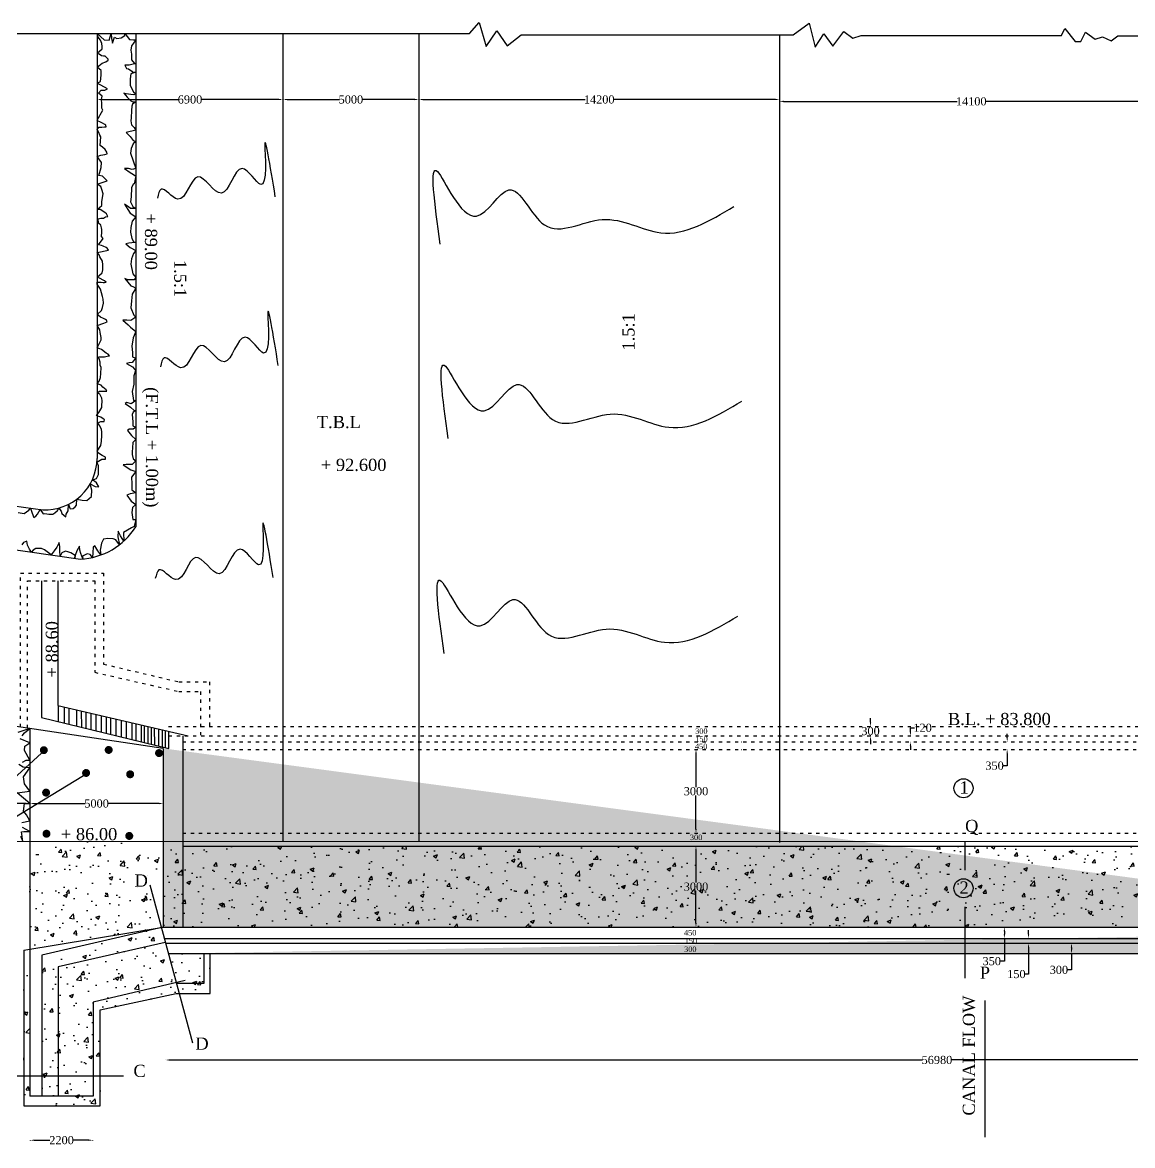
# Model space of a CAD drawing. Header units: millimetres. Extents: x 10398 to 177765, y 5002 to 116940.
# Drawn here: x 34858 to 75860, y 37802 to 79287 of the extents above; entities that cross this region are included whole.
import ezdxf

# ---------------------------------------------------------------- set-up
doc = ezdxf.new("R2010")
doc.units = ezdxf.units.MM
doc.header["$MEASUREMENT"] = 0
doc.linetypes.add('ACAD_ISO03W100', pattern=[30, 12, -18])
for name, color, linetype in [('DIM', 5, 'Continuous'), ('DWG.LINE', 10, 'Continuous'), ('HATCH', 2, 'Continuous'), ('TEXT', 7, 'Continuous')]:
    doc.layers.add(name, color=color, linetype=linetype)
doc.layers.add('DO LINE', color=3, linetype='Continuous', plot=False)
doc.styles.get("Standard").update_dxf_attribs({"font": 'TIMES.TTF', "height": 300})
doc.dimstyles.get("Standard").update_dxf_attribs({"dimtxt": 300, "dimasz": 150, "dimexe": 0.18, "dimexo": 0.0625, "dimgap": 0.09, "dimtad": 0, "dimtih": 1, "dimtoh": 1, "dimdec": 0, "dimzin": 0, "dimdsep": 46, "dimtxsty": 'Standard', "dimcen": 300, "dimclre": 256, "dimclrt": 4, "dimadec": 0, "dimazin": 0, "dimtfac": 1, "dimtdec": 0, "dimtofl": 0, "dimtmove": 0, "dimatfit": 3, "dimfxl": 5, "dimfxlon": 1, "dimtolj": 1, "dimtzin": 0, "dimarcsym": 0})
pattern_1 = [(50, (0, 0), (1434.52, -125.504), [150, -1650]), (355, (0, 0), (-277.503, 1504.384), [120, -1320]), (100.4514, (119.5, -10.5), (1157.019, 1378.879), [127.48, -1402.284]), (46.1842, (0, 400), (2134.482, -331.038), [225, -2475]), (96.6356, (177.9, 372.4), (1869.325, 1948.236), [191.22, -2103.426]), (351.1842, (0, 400), (1869.324, 1948.237), [180, -1980]), (21, (200, 300), (1193.814, -805.238), [150, -1650]), (326, (200, 300), (486.63, 1450.3), [120, -1320]), (71.4514, (299.5, 232.9), (1680.445, 645.061), [127.48, -1402.284]), (37.5, (0, 0), (24.3197, 665.7877), [0, -1304, 0, -1340, 0, -1325]), (7.5, (0, 0), (526.139, 788.8234), [0, -764, 0, -1274, 0, -505]), (327.5, (-446, 0), (1067.645, -45.1097), [0, -500, 0, -1560, 0, -2070]), (317.5, (-646, 0), (1166.372, 200.21), [0, -650, 0, -1036, 0, -1470])]

# ---------------------------------------------------------------- blocks, each defined once
blk = doc.blocks.new('*D23')
at = {"layer": 'Defpoints', "color": 0, "ltscale": 0.2}
for p in [(37614, 76441), (44481, 76441), (44481, 76441)]:
    blk.add_point(p, dxfattribs=at)
at = {"layer": 'DIM', "lineweight": -2, "ltscale": 0.2}
for p, q in [((37614, 76441), (37614, 76441)), ((44481, 76441), (44481, 76441))]:
    blk.add_line(p, q, dxfattribs=at)
at = {"layer": 'DIM', "color": 0, "lineweight": -2, "ltscale": 0.2}
for p, q in [((37764, 76441), (40622, 76441)), ((44331, 76441), (41473, 76441))]:
    blk.add_line(p, q, dxfattribs=at)
at = {"layer": 'DIM', "color": 0, "ltscale": 0.2}
for points in [[(37764, 76466), (37764, 76416), (37614, 76441)], [(44331, 76466), (44331, 76416), (44481, 76441)]]:
    blk.add_solid(points, dxfattribs=at)
at = {"layer": 'DIM', "color": 4, "ltscale": 0.2, "insert": (41047, 76441), "char_height": 300, "attachment_point": 5}
blk.add_mtext('\\A1;6900', dxfattribs=at)
blk = doc.blocks.new('*D24')
at = {"layer": 'Defpoints', "color": 0, "ltscale": 0.2}
for p in [(44481, 76441), (49498, 76441), (49498, 76441)]:
    blk.add_point(p, dxfattribs=at)
at = {"layer": 'DIM', "lineweight": -2, "ltscale": 0.2}
for p, q in [((44481, 76441), (44481, 76441)), ((49498, 76441), (49498, 76441))]:
    blk.add_line(p, q, dxfattribs=at)
at = {"layer": 'DIM', "color": 0, "lineweight": -2, "ltscale": 0.2}
for p, q in [((44631, 76441), (46565, 76441)), ((49348, 76441), (47414, 76441))]:
    blk.add_line(p, q, dxfattribs=at)
at = {"layer": 'DIM', "color": 0, "ltscale": 0.2}
for points in [[(44631, 76466), (44631, 76416), (44481, 76441)], [(49348, 76466), (49348, 76416), (49498, 76441)]]:
    blk.add_solid(points, dxfattribs=at)
at = {"layer": 'DIM', "color": 4, "ltscale": 0.2, "insert": (46989, 76441), "char_height": 300, "attachment_point": 5}
blk.add_mtext('\\A1;5000', dxfattribs=at)
blk = doc.blocks.new('*D25')
at = {"layer": 'Defpoints', "color": 0, "ltscale": 0.2}
for p in [(49498, 76441), (62824, 76441), (62824, 76441)]:
    blk.add_point(p, dxfattribs=at)
at = {"layer": 'DIM', "lineweight": -2, "ltscale": 0.2}
for p, q in [((49498, 76441), (49498, 76441)), ((62824, 76441), (62824, 76441))]:
    blk.add_line(p, q, dxfattribs=at)
at = {"layer": 'DIM', "color": 0, "lineweight": -2, "ltscale": 0.2}
for p, q in [((49648, 76441), (55641, 76441)), ((62674, 76441), (56681, 76441))]:
    blk.add_line(p, q, dxfattribs=at)
at = {"layer": 'DIM', "color": 0, "ltscale": 0.2}
for points in [[(49648, 76466), (49648, 76416), (49498, 76441)], [(62674, 76466), (62674, 76416), (62824, 76441)]]:
    blk.add_solid(points, dxfattribs=at)
at = {"layer": 'DIM', "color": 4, "ltscale": 0.2, "insert": (56161, 76441), "char_height": 300, "attachment_point": 5}
blk.add_mtext('\\A1;14200', dxfattribs=at)
blk = doc.blocks.new('*D26')
at = {"layer": 'Defpoints', "color": 0, "ltscale": 0.2}
for p in [(62824, 76441), (76979, 76441), (76979, 76373)]:
    blk.add_point(p, dxfattribs=at)
at = {"layer": 'DIM', "lineweight": -2, "ltscale": 0.2}
for p, q in [((62824, 76378), (62824, 76373)), ((76979, 76378), (76979, 76373))]:
    blk.add_line(p, q, dxfattribs=at)
at = {"layer": 'DIM', "color": 0, "lineweight": -2, "ltscale": 0.2}
for p, q in [((62974, 76373), (69382, 76373)), ((76829, 76373), (70422, 76373))]:
    blk.add_line(p, q, dxfattribs=at)
at = {"layer": 'DIM', "color": 0, "ltscale": 0.2}
for points in [[(62974, 76398), (62974, 76348), (62824, 76373)], [(76829, 76398), (76829, 76348), (76979, 76373)]]:
    blk.add_solid(points, dxfattribs=at)
at = {"layer": 'DIM', "color": 4, "ltscale": 0.2, "insert": (69902, 76373), "char_height": 300, "attachment_point": 5}
blk.add_mtext('\\A1;14100', dxfattribs=at)
blk = doc.blocks.new('*D30')
at = {"layer": 'Defpoints', "color": 0, "ltscale": 0.2}
for p in [(29849, 50393), (35134, 50440), (35134, 50393)]:
    blk.add_point(p, dxfattribs=at)
at = {"layer": 'DIM', "lineweight": -2, "ltscale": 0.2}
for p, q in [((29849, 50435), (29849, 50440)), ((35134, 50435), (35134, 50440))]:
    blk.add_line(p, q, dxfattribs=at)
at = {"layer": 'DIM', "color": 0, "lineweight": -2, "ltscale": 0.2}
for p, q in [((29999, 50440), (32067, 50440)), ((34984, 50440), (32916, 50440))]:
    blk.add_line(p, q, dxfattribs=at)
at = {"layer": 'DIM', "color": 0, "ltscale": 0.2}
for points in [[(29999, 50465), (29999, 50415), (29849, 50440)], [(34984, 50465), (34984, 50415), (35134, 50440)]]:
    blk.add_solid(points, dxfattribs=at)
at = {"layer": 'DIM', "color": 4, "ltscale": 0.2, "insert": (32491, 50440), "char_height": 300, "attachment_point": 5}
blk.add_mtext('\\A1;5000', dxfattribs=at)
blk = doc.blocks.new('*D31')
at = {"layer": 'Defpoints', "color": 0, "ltscale": 0.2}
for p in [(35134, 50435), (40058, 50435), (40058, 50435)]:
    blk.add_point(p, dxfattribs=at)
at = {"layer": 'DIM', "lineweight": -2, "ltscale": 0.2}
for p, q in [((35134, 50435), (35134, 50435)), ((40058, 50435), (40058, 50435))]:
    blk.add_line(p, q, dxfattribs=at)
at = {"layer": 'DIM', "color": 0, "lineweight": -2, "ltscale": 0.2}
for p, q in [((35284, 50435), (37171, 50435)), ((39908, 50435), (38021, 50435))]:
    blk.add_line(p, q, dxfattribs=at)
at = {"layer": 'DIM', "color": 0, "ltscale": 0.2}
for points in [[(35284, 50460), (35284, 50410), (35134, 50435)], [(39908, 50460), (39908, 50410), (40058, 50435)]]:
    blk.add_solid(points, dxfattribs=at)
at = {"layer": 'DIM', "color": 4, "ltscale": 0.2, "insert": (37596, 50435), "char_height": 300, "attachment_point": 5}
blk.add_mtext('\\A1;5000', dxfattribs=at)
blk = doc.blocks.new('*D35')
at = {"layer": 'Defpoints', "color": 0, "ltscale": 0.2}
for p in [(35151, 37953), (37455, 37999), (37455, 37953)]:
    blk.add_point(p, dxfattribs=at)
at = {"layer": 'DIM', "lineweight": -2, "ltscale": 0.2}
for p, q in [((35151, 37994), (35151, 37999)), ((37455, 37994), (37455, 37999))]:
    blk.add_line(p, q, dxfattribs=at)
at = {"layer": 'DIM', "color": 0, "lineweight": -2, "ltscale": 0.2}
for p, q in [((35301, 37999), (35872, 37999)), ((37305, 37999), (36733, 37999))]:
    blk.add_line(p, q, dxfattribs=at)
at = {"layer": 'DIM', "color": 0, "ltscale": 0.2}
for points in [[(35301, 38024), (35301, 37974), (35151, 37999)], [(37305, 38024), (37305, 37974), (37455, 37999)]]:
    blk.add_solid(points, dxfattribs=at)
at = {"layer": 'DIM', "color": 4, "ltscale": 0.2, "insert": (36303, 37999), "char_height": 300, "attachment_point": 5}
blk.add_mtext('\\A1;2200', dxfattribs=at)
blk = doc.blocks.new('*D36')
at = {"layer": 'Defpoints', "color": 0, "ltscale": 0.2}
for p in [(59736, 52434), (59736, 49344), (59736, 49344)]:
    blk.add_point(p, dxfattribs=at)
at = {"layer": 'DIM', "lineweight": -2, "ltscale": 0.2}
for p, q in [((59736, 52434), (59736, 52434)), ((59736, 49344), (59736, 49344))]:
    blk.add_line(p, q, dxfattribs=at)
at = {"layer": 'DIM', "color": 0, "lineweight": -2, "ltscale": 0.2}
for p, q in [((59736, 52284), (59736, 51042)), ((59736, 49494), (59736, 50736))]:
    blk.add_line(p, q, dxfattribs=at)
at = {"layer": 'DIM', "color": 0, "ltscale": 0.2}
for points in [[(59711, 52284), (59761, 52284), (59736, 52434)], [(59711, 49494), (59761, 49494), (59736, 49344)]]:
    blk.add_solid(points, dxfattribs=at)
at = {"layer": 'DIM', "color": 4, "ltscale": 0.2, "insert": (59736, 50889), "char_height": 300, "attachment_point": 5}
blk.add_mtext('\\A1;3000', dxfattribs=at)
blk = doc.blocks.new('*D37')
at = {"layer": 'Defpoints', "color": 0, "ltscale": 0.2}
for p in [(59736, 48860), (59736, 45867), (59736, 45867)]:
    blk.add_point(p, dxfattribs=at)
at = {"layer": 'DIM', "lineweight": -2, "ltscale": 0.2}
for p, q in [((59736, 48860), (59736, 48860)), ((59736, 45867), (59736, 45867))]:
    blk.add_line(p, q, dxfattribs=at)
at = {"layer": 'DIM', "color": 0, "lineweight": -2, "ltscale": 0.2}
for p, q in [((59736, 48710), (59736, 47516)), ((59736, 46017), (59736, 47211))]:
    blk.add_line(p, q, dxfattribs=at)
at = {"layer": 'DIM', "color": 0, "ltscale": 0.2}
for points in [[(59711, 48710), (59761, 48710), (59736, 48860)], [(59711, 46017), (59761, 46017), (59736, 45867)]]:
    blk.add_solid(points, dxfattribs=at)
at = {"layer": 'DIM', "color": 4, "ltscale": 0.2, "insert": (59736, 47364), "char_height": 300, "attachment_point": 5}
blk.add_mtext('\\A1;3000', dxfattribs=at)
blk = doc.blocks.new('*D46')
at = {"layer": 'Defpoints', "color": 0, "ltscale": 0.2}
for p in [(40147, 41032), (97126, 41032), (97126, 40962)]:
    blk.add_point(p, dxfattribs=at)
at = {"layer": 'DIM', "lineweight": -2, "ltscale": 0.2}
for p, q in [((40147, 40967), (40147, 40962)), ((97126, 40967), (97126, 40962))]:
    blk.add_line(p, q, dxfattribs=at)
at = {"layer": 'DIM', "color": 0, "lineweight": -2, "ltscale": 0.2}
for p, q in [((40297, 40962), (68101, 40962)), ((96976, 40962), (69172, 40962))]:
    blk.add_line(p, q, dxfattribs=at)
at = {"layer": 'DIM', "color": 0, "ltscale": 0.2}
for points in [[(40297, 40987), (40297, 40937), (40147, 40962)], [(96976, 40987), (96976, 40937), (97126, 40962)]]:
    blk.add_solid(points, dxfattribs=at)
at = {"layer": 'DIM', "color": 4, "ltscale": 0.2, "insert": (68636, 40962), "char_height": 300, "attachment_point": 5}
blk.add_mtext('\\A1;56980', dxfattribs=at)
blk = doc.blocks.new('*D74')
at = {"layer": 'Defpoints', "color": 0, "ltscale": 0.2}
for p in [(66183, 53285), (66286, 53285), (66286, 52932)]:
    blk.add_point(p, dxfattribs=at)
at = {"layer": 'DIM', "color": 0, "lineweight": -2, "ltscale": 0.2}
for p, q in [((66183, 53435), (66183, 53585)), ((66183, 52782), (66183, 52632))]:
    blk.add_line(p, q, dxfattribs=at)
at = {"layer": 'DIM', "lineweight": -2, "ltscale": 0.2}
for p, q in [((66188, 53285), (66183, 53285)), ((66188, 52932), (66183, 52932))]:
    blk.add_line(p, q, dxfattribs=at)
at = {"layer": 'DIM', "color": 0, "ltscale": 0.2}
for points in [[(66158, 53435), (66208, 53435), (66183, 53285)], [(66158, 52782), (66208, 52782), (66183, 52932)]]:
    blk.add_solid(points, dxfattribs=at)
at = {"layer": 'DIM', "color": 4, "ltscale": 0.2, "insert": (66183, 53109), "char_height": 300, "attachment_point": 5}
blk.add_mtext('\\A1;300', dxfattribs=at)
blk = doc.blocks.new('*D75')
at = {"layer": 'Defpoints', "color": 0, "ltscale": 0.2}
for p in [(67658, 52932), (68493, 52932), (68493, 52713)]:
    blk.add_point(p, dxfattribs=at)
at = {"layer": 'DIM', "color": 0, "lineweight": -2, "ltscale": 0.2}
for p, q in [((67658, 53082), (67658, 53232)), ((67658, 53232), (67808, 53232)), ((67658, 52563), (67658, 52413))]:
    blk.add_line(p, q, dxfattribs=at)
at = {"layer": 'DIM', "lineweight": -2, "ltscale": 0.2}
for p, q in [((67662, 52932), (67657, 52932)), ((67662, 52713), (67657, 52713))]:
    blk.add_line(p, q, dxfattribs=at)
at = {"layer": 'DIM', "color": 0, "ltscale": 0.2}
for points in [[(67632, 53082), (67682, 53082), (67658, 52932)], [(67632, 52563), (67682, 52563), (67658, 52713)]]:
    blk.add_solid(points, dxfattribs=at)
at = {"layer": 'DIM', "color": 4, "ltscale": 0.2, "insert": (68106, 53232), "char_height": 300, "attachment_point": 5}
blk.add_mtext('\\A1;120', dxfattribs=at)
blk = doc.blocks.new('*D76')
at = {"layer": 'Defpoints', "color": 0, "ltscale": 0.2}
for p in [(69678, 52713), (71230, 52713), (69678, 52434)]:
    blk.add_point(p, dxfattribs=at)
at = {"layer": 'DIM', "lineweight": -2, "ltscale": 0.2}
for p, q in [((71225, 52713), (71230, 52713)), ((71225, 52434), (71230, 52434))]:
    blk.add_line(p, q, dxfattribs=at)
at = {"layer": 'DIM', "color": 0, "lineweight": -2, "ltscale": 0.2}
for p, q in [((71230, 52863), (71230, 53013)), ((71230, 52284), (71230, 51834)), ((71230, 51834), (71080, 51834))]:
    blk.add_line(p, q, dxfattribs=at)
at = {"layer": 'DIM', "color": 0, "ltscale": 0.2}
for points in [[(71205, 52863), (71255, 52863), (71230, 52713)], [(71205, 52284), (71255, 52284), (71230, 52434)]]:
    blk.add_solid(points, dxfattribs=at)
at = {"layer": 'DIM', "color": 4, "ltscale": 0.2, "insert": (70764, 51834), "char_height": 300, "attachment_point": 5}
blk.add_mtext('\\A1;350', dxfattribs=at)
blk = doc.blocks.new('*D77')
at = {"layer": 'Defpoints', "color": 0, "ltscale": 0.2}
for p in [(70660, 45867), (70660, 45455), (71126, 45455)]:
    blk.add_point(p, dxfattribs=at)
at = {"layer": 'DIM', "lineweight": -2, "ltscale": 0.2}
for p, q in [((71121, 45867), (71126, 45867)), ((71121, 45455), (71126, 45455))]:
    blk.add_line(p, q, dxfattribs=at)
at = {"layer": 'DIM', "color": 0, "lineweight": -2, "ltscale": 0.2}
for p, q in [((71126, 45717), (71126, 45605)), ((71126, 45455), (71126, 44612)), ((71126, 44612), (70976, 44612))]:
    blk.add_line(p, q, dxfattribs=at)
at = {"layer": 'DIM', "color": 0, "ltscale": 0.2}
for points in [[(71101, 45717), (71151, 45717), (71126, 45867)], [(71101, 45605), (71151, 45605), (71126, 45455)]]:
    blk.add_solid(points, dxfattribs=at)
at = {"layer": 'DIM', "color": 4, "ltscale": 0.2, "insert": (70660, 44612), "char_height": 300, "attachment_point": 5}
blk.add_mtext('\\A1;350', dxfattribs=at)
blk = doc.blocks.new('*D78')
at = {"layer": 'Defpoints', "color": 0, "ltscale": 0.2}
for p in [(71424, 45455), (71424, 45273), (72020, 45273)]:
    blk.add_point(p, dxfattribs=at)
at = {"layer": 'DIM', "color": 0, "lineweight": -2, "ltscale": 0.2}
for p, q in [((72020, 45605), (72020, 45755)), ((72020, 45123), (72020, 44135)), ((72020, 44135), (71870, 44135))]:
    blk.add_line(p, q, dxfattribs=at)
at = {"layer": 'DIM', "lineweight": -2, "ltscale": 0.2}
for p, q in [((72015, 45455), (72020, 45455)), ((72015, 45273), (72020, 45273))]:
    blk.add_line(p, q, dxfattribs=at)
at = {"layer": 'DIM', "color": 0, "ltscale": 0.2}
for points in [[(71995, 45605), (72045, 45605), (72020, 45455)], [(71995, 45123), (72045, 45123), (72020, 45273)]]:
    blk.add_solid(points, dxfattribs=at)
at = {"layer": 'DIM', "color": 4, "ltscale": 0.2, "insert": (71571, 44135), "char_height": 300, "attachment_point": 5}
blk.add_mtext('\\A1;150', dxfattribs=at)
blk = doc.blocks.new('*D79')
at = {"layer": 'Defpoints', "color": 0, "ltscale": 0.2}
for p in [(73280, 45273), (73280, 44890), (73605, 44890)]:
    blk.add_point(p, dxfattribs=at)
at = {"layer": 'DIM', "lineweight": -2, "ltscale": 0.2}
for p, q in [((73600, 45273), (73605, 45273)), ((73600, 44890), (73605, 44890))]:
    blk.add_line(p, q, dxfattribs=at)
at = {"layer": 'DIM', "color": 0, "lineweight": -2, "ltscale": 0.2}
for p, q in [((73605, 45123), (73605, 45040)), ((73605, 44890), (73605, 44290)), ((73605, 44290), (73455, 44290))]:
    blk.add_line(p, q, dxfattribs=at)
at = {"layer": 'DIM', "color": 0, "ltscale": 0.2}
for points in [[(73580, 45123), (73630, 45123), (73605, 45273)], [(73580, 45040), (73630, 45040), (73605, 44890)]]:
    blk.add_solid(points, dxfattribs=at)
at = {"layer": 'DIM', "color": 4, "ltscale": 0.2, "insert": (73140, 44290), "char_height": 300, "attachment_point": 5}
blk.add_mtext('\\A1;300', dxfattribs=at)

msp = doc.modelspace()

# ---------------------------------------------------------------- hatches: boundary and pattern name
at = {"layer": 'HATCH', "ltscale": 0.2}
for points in [[(35503.4, 52406.7, 1), (35793.6, 52406.7, 1)], [(37898.2, 52415, 1), (38188.4, 52415, 1)], [(39758.9, 52298.4, 1), (40049.1, 52298.4, 1)], [(37063.7, 51564.9, 1), (37354, 51564.9, 1)], [(38691.3, 51515.6, 1), (38981.5, 51515.6, 1)], [(35586.8, 50839.8, 1), (35877, 50839.8, 1)], [(35600.9, 49319.7, 1), (35891.1, 49319.7, 1)], [(38658, 49238.7, 1), (38948.2, 49238.7, 1)]]:
    msp.add_hatch(color=256, dxfattribs=at).paths.add_polyline_path(points)
h = msp.add_hatch(dxfattribs=at)
h.set_pattern_fill('AR-CONC', color=256, scale=200, style=0)
h.set_pattern_definition(pattern_1)
edge = h.paths.add_edge_path()
edge.add_line((40058.4, 52472.8), (40058.4, 45867.5))
edge.add_arc((40058.8, 45867.5), 0.4, 180, 270)
edge.add_line((40058.8, 45867.1), (96435, 45867.1))
edge.add_line((40250.3, 44890.3), (96816.4, 44890.3))
h = msp.add_hatch(dxfattribs=at)
h.set_pattern_fill('AR-CONC', color=256, scale=200, style=0)
h.paths.add_polyline_path([(35133.5, 49036), (35133.5, 45062), (40058.4, 45867.4), (40058.4, 45867.4), (40058.4, 49036.8)])
h = msp.add_hatch(dxfattribs=at)
h.set_pattern_fill('AR-CONC', color=256, scale=200, style=0)
h.paths.add_polyline_path([(40058.4, 49036.8), (40058.4, 45867.5, 0.4142136), (40058.8, 45867.1), (40778.3, 45867.1), (40778.3, 49036.9)])
h = msp.add_hatch(dxfattribs=at)
h.set_pattern_fill('AR-CONC', color=256, scale=200, style=0)
h.paths.add_polyline_path([(63984.4, 48860.2), (40778.3, 48860.2), (40778.3, 45867.1), (63984.4, 45867.1)])
h = msp.add_hatch(dxfattribs=at)
h.set_pattern_fill('AR-CONC', color=256, scale=200, style=0)
h.set_pattern_definition(pattern_1)
h.paths.add_polyline_path([(96435, 48860.2), (63984.4, 48860.2), (63984.4, 45867.1), (96435, 45867.1)])
h = msp.add_hatch(dxfattribs=at)
h.set_pattern_fill('AR-CONC', color=256, scale=200, style=0)
h.paths.add_polyline_path([(37466.9, 43103.5), (40536.4, 43825.3), (39992, 45852.1), (35575.7, 44832.7), (35575.7, 39631.6), (37466.9, 39631.6)])
h.paths.add_polyline_path([(35133.5, 45062), (34907.6, 45025.1), (34907.6, 39272.6), (37729.2, 39272.6), (37729.2, 42816.5), (40533.8, 43419.5), (40645.4, 43419.5), (40536.4, 43825.3), (37466.9, 43103.5), (37466.9, 39631.6), (35575.7, 39631.6), (35133.5, 39631.6)])
h.paths.add_polyline_path([(41796.2, 44890.3), (41554.7, 44890.3), (41554.7, 43786.3), (40546.9, 43786.3), (40645.4, 43419.5), (41796.2, 43419.5)])
h = msp.add_hatch(dxfattribs=at)
h.set_pattern_fill('AR-CONC', color=256, scale=200, style=0)
h.paths.add_polyline_path([(41554.7, 43786.3), (41554.7, 44890.3), (40250.3, 44890.3), (40546.9, 43786.3)])

# ---------------------------------------------------------------- linework, layer by layer
at = {"layer": 'DIM', "ltscale": 0.2}
for p, q in [((59560.5, 52932.1), (59555.3, 52932.1)), ((61418.8, 52713.2), (61424, 52713.2)), ((61418.8, 52434.5), (61424, 52434.5))]:
    msp.add_line(p, q, dxfattribs=at)
for points in [[(69660.5, 49041.3), (69660.5, 47976)], [(69660.5, 46616.5), (69660.5, 43979)]]:
    msp.add_lwpolyline(points, dxfattribs=at)
for centre in [(69616.5, 50999.5), (69616.5, 47304)]:
    msp.add_circle(centre, 351.5, dxfattribs=at)
at = {"layer": 'DO LINE', "linetype": 'ACAD_ISO03W100', "ltscale": 10}
for points in [[(34783.6, 53259.9), (34783.6, 58949.3), (37854.6, 58949.3), (37854.6, 55587.3), (40633.7, 54930.2), (41762.6, 54930.2), (41762.6, 53256.1)], [(35050, 53220.1), (35050, 58659.4), (37530.5, 58659.4), (37530.5, 55282), (40630.7, 54576.2), (41433.9, 54576.2), (41433.9, 52922.8)], [(40257.4, 53285.4), (97075.7, 53285.4)], [(40257.4, 52932.1), (97075.7, 52932.1)], [(40257.4, 52713.2), (40269.9, 52713.2)], [(40778.3, 52713.2), (97075.7, 52713.2)], [(40778.3, 52434.5), (97075.7, 52434.5)], [(40778.3, 49343.9), (97075.7, 49343.9)]]:
    msp.add_lwpolyline(points, dxfattribs=at)
at = {"layer": 'DWG.LINE', "ltscale": 0.2}
for points in [[(33552.5, 78880.4), (51366.1, 78880.4), (51723.8, 79287.4), (51987.9, 78393.9), (52379.7, 78972.6), (52763, 78427.9), (53282.6, 78827.9), (63328.7, 78827.9), (63921.2, 79260.2), (64138.4, 78372.3), (64460.9, 78865.6), (64790.1, 78411.8), (65191.6, 78957.7), (65527.3, 78701.2), (65832, 78807.8), (73231.3, 78807.8), (73354.7, 79064), (73742.7, 78584.9), (73945.7, 78580.9), (74124.7, 78928.8), (74474.9, 78670.4), (74746.5, 78755.9), (75074.8, 78608.8), (75317.6, 78795.3), (87644.3, 78795.3)], [(37613.6, 78880.4), (37613.6, 63181.6)], [(39047.2, 78880.4), (39047.2, 60658)], [(44480.8, 78880.4), (44480.8, 49049)], [(49498, 78880.4), (49498, 49049)], [(62824.1, 78827.9), (62824.1, 48996.5)], [(25953.4, 62619.5), (35610.3, 61285.8)], [(26008, 61055.7), (36999.5, 59464.9)], [(36169.6, 58659.4), (36169.6, 54054.1), (40981.6, 52932.1)], [(40058.4, 52472.8), (25172.7, 54694)], [(36189.4, 53457.8), (36188.5, 54049.7)], [(36409.4, 53406.5), (36408.5, 53998.4)], [(36584.8, 53365.6), (36583.9, 53957.5)], [(36861.7, 53301.1), (36860.8, 53892.9)], [(37045.2, 53258.3), (37044.3, 53850.1)], [(37209.2, 53220.1), (37208.3, 53811.9)], [(37401.6, 53175.2), (37400.7, 53767)], [(37579.4, 53133.7), (37578.5, 53725.6)], [(37779, 53087.2), (37778.1, 53679.1)], [(37960.1, 53026.3), (37959.2, 53636.8)], [(38126.1, 52985.8), (38125.1, 53598.1)], [(38320.4, 52938.4), (38319.5, 53552.8)], [(35133.5, 53207.7), (35133.5, 39631.6)], [(38521, 52889.6), (38520.1, 53506.1)], [(38696.3, 52846.8), (38695.3, 53465.2)], [(38905.3, 52795.9), (38904.4, 53416.5)], [(39056.8, 52759), (39055.9, 53381.1)], [(39254.3, 52710.8), (39253.4, 53335.1)], [(39372, 52682.1), (39371.1, 53307.6)], [(39505.1, 52649.7), (39504.1, 53276.6)], [(39620.9, 52621.5), (39619.9, 53249.6)], [(39742, 52592), (39741.1, 53221.4)], [(39896.4, 52554.3), (39895.5, 53185.4)], [(40027.4, 52522.4), (40026.5, 53154.8)], [(40142.4, 52494.4), (40141.4, 53128)], [(40778.3, 52926.5), (40778.3, 45867.1)], [(15449.8, 49033), (119618.6, 49049)], [(40778.3, 48860.2), (96435, 48860.2)], [(39567.3, 47433.2), (41135.5, 41595)], [(34907.6, 45025.1), (40058.4, 45867.4)], [(40058.4, 45867.4), (35575.7, 44832.7), (35575.7, 39631.6)], [(40123.8, 45307.9), (36176.9, 44406.3), (36176.9, 39631.6)], [(40098.6, 45455.1), (96435, 45455.1)], [(40147.6, 45272.8), (96435, 45272.8)], [(34907.6, 45025.1), (34907.6, 39272.6), (37729.2, 39272.6), (37729.2, 42816.5), (40533.8, 43419.5), (41796.2, 43419.5), (41796.2, 44890.3)], [(40250.3, 44890.3), (96816.4, 44890.3)], [(41554.7, 44890.3), (41554.7, 43786.3), (40542.1, 43786.3)], [(40863.2, 43902.1), (37466.9, 43103.5), (37466.9, 39631.6), (35133.5, 39631.6)], [(34093.5, 40372.5), (38587, 40372.5)]]:
    msp.add_lwpolyline(points, dxfattribs=at)
for points in [[(35566.5, 58659.4), (35566.5, 53609.7), (40269.8, 52463.3, 0.4865545), (40270.3, 52463.7), (40269.3, 53098.2)], [(40058.4, 52472.8), (40058.4, 45867.5, 0.4142136), (40058.8, 45867.1), (96435, 45867.1)]]:
    msp.add_lwpolyline(points, format="xyb", dxfattribs=at)
for centre, radius, start, end in [((35703.6, 63193.6), 1910.1, 267.20215, 359.6394), ((36879.6, 62024.5), 2562.4, 272.68136, 327.77238)]:
    msp.add_arc(centre, radius, start, end, dxfattribs=at)
at = {"layer": 'HATCH', "ltscale": 0.2}
for points in [[(37613.6, 78880.4), (37875.3, 78647.9), (38057.5, 78638.8), (38130.4, 78880.4), (38145.6, 78690.4), (38188.1, 78520.5), (38261, 78748), (38349, 78690.4), (38510, 78720.7), (38637.5, 78811.7), (38637.5, 78880.4), (38807.6, 78660), (38965.5, 78650.9), (39047.2, 78650.9), (38959.4, 78526.5), (38886.6, 78423.4), (38865.3, 78259.5), (38886.6, 78110.8), (38889.6, 77904.5), (38995.9, 77777.1), (39047.2, 77777.1), (38798.9, 77711), (38641, 77714.1), (38698.7, 77589.7), (38780.7, 77574.5), (38896.1, 77486.5), (38926.4, 77453.1), (39047.2, 77453.1), (38862.7, 77386.4), (38838.4, 77201.3), (38835.3, 76964.6), (38953.8, 76724), (39047.2, 76651.2), (38975, 76611.7), (38865.7, 76623.9), (38692.6, 76657.2), (38601.5, 76678.5), (38726, 76526.8), (38865.7, 76396.3), (38929.5, 76353.8), (39047.2, 76353.8), (38920.4, 76270.5), (38899.1, 76191.6), (38887, 76030.8), (38868.8, 75769.9), (38859.7, 75648.5), (38890, 75512), (38984.2, 75405.8), (39047.2, 75311.7), (38686.6, 75227.7), (38783.8, 75127.5), (38838.5, 75079), (38941.7, 74924.2), (39047.2, 74890.9), (38947.8, 74805.9), (38877.9, 74626.9), (38847.6, 74457), (39047.2, 73889.7), (38910.1, 73859.6), (38772.8, 73889.7), (38622, 73889.7), (38833.1, 73745.8), (38957, 73675.5), (39047.2, 73605.3), (38987.2, 73320.8), (38943.6, 73310.7), (38883.3, 73173.5), (38876.2, 72846.7), (38852.8, 72655.9), (38936.5, 72491.9), (39047.2, 72414.9), (38849.4, 72414.9), (38772.4, 72475.2), (38628.3, 72575.6), (38748.9, 72381.5), (38836, 72247.6), (39047.2, 72103.7), (38906.4, 71953.4), (38862.9, 71709), (38852.8, 71538.3), (38899.7, 71307.4), (38970.1, 71176.9), (39047.2, 71176.9), (38893, 71146.7), (38785.8, 71133.4), (38675.3, 71113.3), (38836.1, 70972.7), (39047.2, 70865.6), (38960.1, 70749.5), (38886.4, 70555.4), (38856.2, 70357.9), (38936.6, 69996.4), (39047.2, 69869.3), (38980.2, 69785.6), (38849.5, 69785.6), (38752.4, 69785.6), (38638.5, 69832.4), (38856.2, 69564.7), (38929.9, 69531.2), (39047.2, 69467.6), (38913, 69251.7), (38889.6, 69007.4), (38859.4, 68749.6), (38970, 68475.2), (39047.2, 68401.6), (38859.2, 68275.7), (38715.2, 68289.1), (38564.4, 68289.1), (38768.8, 68115), (38849.2, 68028), (39047.2, 67867.4), (38949.7, 67639.8), (38899.4, 67333.2), (38926.2, 67102.2), (38922.9, 66938.2), (39010, 66898.1), (39047.2, 66898.1), (38909.5, 66730.7), (38795.6, 66717.3), (38698.5, 66690.6), (38919.5, 66570.1), (39006.6, 66469.7), (39047.2, 66469.7), (38966.4, 66229.7), (38966.4, 65931.8), (38916.2, 65657.3), (38956.4, 65326), (39047.2, 65326), (38872.6, 65205.5), (38718.5, 65249), (38654.9, 65212.2), (38849.2, 65078.3), (38983.2, 64947.7), (39047.2, 64947.7), (38949.8, 64888.8), (38912.9, 64805.1), (38929.7, 64537.3), (38936.4, 64386.7), (39047.2, 64343.2), (38943.1, 64262.9), (38802.4, 64266.2), (38735.4, 64212.7), (38886.1, 64028.6), (39047.2, 63881.3), (38933.1, 63774.6), (38923, 63577.2), (38913, 63423.2), (38916.3, 63326.1), (38946.5, 63172.2), (39047.2, 63098.5), (38913, 62961.3), (38691.9, 62961.3), (38574.6, 62947.9), (38856, 62760.5), (39047.2, 62696.9), (38886.2, 62492.7), (38896.4, 62243.2), (38903.1, 62018.9), (39047.2, 61918.5), (38839.4, 61871.7), (38712.1, 61828.1), (38869.6, 61610.6), (39047.2, 61476.7), (38919.8, 61376.3), (38903.1, 61180.1), (38936.6, 60932.4), (39047.2, 60932.4), (38986.8, 60674.7), (38883, 60617.8), (38594.9, 60447.1), (38607.6, 60132.5), (38477.4, 60324.6), (38393.6, 60502), (38380.2, 60281.1), (38442.1, 59993.6), (38309.9, 60177.3), (38212.7, 60207.5), (38011.7, 60227.5), (37854.3, 60204.1), (37780.6, 60053.5), (37723.7, 59799.1), (37755.7, 59616.6), (37636.6, 59765.6), (37529.4, 59959.8), (37475.8, 59906.2), (37462.4, 59708.8), (37450.5, 59526.5), (37363.4, 59633.7), (37246.2, 59660.5), (37075.3, 59570.1), (37083.3, 59470.2), (37008.3, 59667.2), (36978.2, 59797.7), (36961.4, 59945), (36871, 59774.3), (36810.7, 59603.6), (36794.9, 59494.5), (36810.7, 59603.6), (36646.6, 59697.3), (36536, 59737.5), (36448.9, 59760.9), (36308.2, 59700.7), (36253.6, 59572.9), (36241.2, 59771), (36241.2, 59921.6), (36217.8, 60072.2), (36130.7, 59908.2), (36033.5, 59774.3), (35918.3, 59621.4), (35677.2, 59804.4), (35560, 59858), (35355.6, 59858), (35255.1, 59791), (35193.7, 59726.3), (35114.4, 59827.8), (35040.7, 59985.1), (35017.3, 60125.7), (34900, 60072.2), (34833, 59995.2)], [(37613.6, 67271.2), (37768.4, 67565.8), (37768.4, 67652.7), (37726.3, 67829.1), (37720.7, 67935.6), (37613.6, 68095.2), (37866.5, 68183), (37987, 68233.4), (37961.8, 68292.2), (37928.2, 68320.2), (37852.5, 68351.1), (37745.9, 68398.7), (37661.8, 68463.1), (37613.6, 68502.3), (37776.9, 68649.1), (37813.4, 68761.2), (37847, 68920.8), (37835.8, 69063.7), (37810.5, 69170.1), (37746, 69437.4), (37695.6, 69513), (37613.6, 69619.4), (37613.6, 69695.1), (37762.9, 69692.3), (37838.5, 69683.9), (37891.8, 69683.9), (37950.7, 69695.1), (37886.2, 69739.9), (37835.7, 69765.1), (37732, 69829.5), (37613.6, 69879.9), (37796.5, 70038), (37821.7, 70147.2), (37821.7, 70332.1), (37816.1, 70466.5), (37712.2, 70630.2), (37689.7, 70705.8), (37613.6, 70792.7), (38040.1, 70882.3), (37986.9, 70952.3), (37947.6, 70974.7), (37843.9, 71022.4), (37782.2, 71053.2), (37664.5, 71072.8), (37841, 71301.2), (37776.5, 71376.8), (37790.5, 71544.9), (37784.9, 71642.9), (37782.1, 71704.5), (37751.3, 71799.7), (37667.2, 71875.4), (37653.1, 72039.5), (37748.5, 72059.1), (37849.4, 72059.1), (37927.9, 72106.7), (38017.6, 72120.7), (37967.1, 72213.1), (37897, 72269.2), (37723.2, 72372.8), (37613.6, 72372.8), (37793.3, 72529.6), (37784.9, 72669.7), (37838.2, 72957), (37784.9, 73113.8), (37754.1, 73231.5), (37613.6, 73312.7), (37992.4, 73438.7), (37809.9, 73604.8), (37678.1, 73638.4), (37767.8, 73924.1), (37781.8, 74108.9), (37613.6, 74340.2), (37748, 74385), (37896.6, 74404.6), (37989.1, 74438.2), (37977.9, 74497.1), (37910.6, 74595.1), (37818.1, 74679.1), (37728.4, 74746.3), (37756.5, 75059), (37711.7, 75123.4), (37683.6, 75221.4), (37613.6, 75336.3), (37675.2, 75423.1), (37739.7, 75423.1), (37795.8, 75423.1), (37891.1, 75437.1), (37955.6, 75428.7), (37941.5, 75487.5), (37902.3, 75518.3), (37809.8, 75568.7), (37720.1, 75616.3), (37655.6, 75647.2), (37613.6, 75680.8), (37830.4, 76043.7), (37787.4, 76122.5), (37787.4, 76294.3), (37780.2, 76437.6), (37801.7, 76559.3), (37670.9, 76675.5), (37768, 76781.4), (37896, 76790.2), (38001.9, 76834.3), (37613.6, 77041.9), (37740.1, 77102.7), (37767.8, 77335.2), (37762.3, 77517.8), (37613.6, 77634), (37806.5, 77789.5), (37941.7, 77831.4), (38017.9, 77892.3), (38023.6, 77930.3), (37913.1, 78046.4), (37846.5, 78040.7), (37777.9, 78055.9), (37686.5, 78114.9), (37613.6, 78147.3), (37808.4, 78309.9), (37808.4, 78401.2), (37795.1, 78505.9), (37741.8, 78629.6), (37652.3, 78743.7), (37613.6, 78880.4)], [(34705.2, 61185.5), (34917.4, 61154.4), (35095.6, 61270.3), (35154.9, 61348.7), (35217.2, 61162.9), (35276.7, 60996.1), (35353, 61052.7), (35418.1, 61126.1), (35510.7, 61299.6), (35625.9, 61137.5), (35679.6, 61145.9), (35835.2, 61126.1), (35979.5, 61129), (36055.9, 61171.4), (36154.9, 61256.2), (36203.3, 61350.1), (36287.9, 61230.7), (36316.1, 61154.4), (36454.8, 61024.4), (36477.4, 61120.5), (36545.3, 61244.9), (36553.4, 61483), (36625.7, 61324.3), (36736, 61330), (36801.1, 61389.3), (36852, 61457.1), (36870.4, 61681.4), (37061.3, 61640.9), (37236.7, 61629.6), (37412.1, 61776.5), (37426.3, 62011.2), (37358.8, 62240.4), (37545.3, 62150.9), (37678.3, 62139.6), (37587.8, 62283.7), (37514.2, 62340.3), (37431.4, 62379.3), (37593.4, 62439.2), (37661.3, 62594.6), (37670, 62910), (37607.5, 63040.3), (37794.5, 63158.7), (37921.8, 63158.7), (37921.8, 63223.8), (37797.4, 63291.6), (37667.2, 63379.2), (37613.6, 63449.9), (37755.9, 63662.1), (37781.7, 63822.5), (37787.7, 64035.4), (37785.7, 64164.1), (37777.8, 64255.2), (37750, 64318.6), (37704.4, 64399.8), (37613.6, 64455.2), (37688.6, 64528.5), (37757.9, 64550.3), (37878.8, 64550.3), (37887, 64624.7), (37841.4, 64646.5), (37758.2, 64702), (37643.2, 64745.5), (37591.7, 64769.3), (37680.9, 64882.2), (37720.5, 64943.5), (37783.9, 65060.4), (37785.9, 65125.7), (37803.8, 65313.3), (37791.9, 65410.3), (37758.2, 65477.7), (37710.6, 65552.9), (37613.6, 65612.3), (37702.7, 65671.7), (37789.9, 65673.7), (37976.2, 65673.7), (37944.5, 65721.2), (37944.5, 65721.2), (37823.6, 65814.3), (37770.1, 65885.6), (37655.1, 65931.1), (37613.6, 65952), (37690.8, 66041.1), (37746.3, 66167.9), (37758.2, 66316.4), (37760.2, 66547.3), (37730.5, 66628.5), (37730.5, 66741.3), (37694.8, 66860.2), (37613.6, 66909.7), (37696.8, 66933.4), (37891, 66935.4), (37992.1, 66961.1), (38067.4, 66969.1), (38029.7, 67032.4), (37950.5, 67072), (37774.1, 67203.8), (37710.7, 67235.5), (37613.6, 67271.2)], [(34844.7, 52942), (34932.3, 53041.2), (35133.5, 53207.7), (34692.9, 53064.5)], [(34856.2, 51959), (34996.3, 52040.7), (35133.5, 52040.7), (34932.3, 52393.7), (34949.8, 52557), (35133.5, 52673.7), (34768.8, 52825.3)], [(34832.8, 49733.7), (35133.5, 49792.1), (35007.9, 50019.6), (34891.1, 50153.7), (34932, 50439.6), (35133.5, 50439.6), (34663.5, 50827.3), (35133.5, 50897.3), (34932.1, 51165.7), (34897.1, 51422.3), (35133.5, 51754.8), (34879.5, 51778.2), (34727.7, 51877.3)], [(34780.2, 49232.1), (34873.6, 49034.2), (34826.9, 49395.4), (34914.5, 49401.2), (35133.5, 49401.2), (34856.1, 49547.1)]]:
    msp.add_lwpolyline(points, dxfattribs=at)
at = {"layer": 'HATCH', "ltscale": 0.2, "const_width": 4.02}
for points in [[(35503.4, 52406.7, 1), (35793.6, 52406.7, 1)], [(37898.2, 52415, 1), (38188.4, 52415, 1)], [(39758.9, 52298.4, 1), (40049.1, 52298.4, 1)], [(37063.7, 51564.9, 1), (37354, 51564.9, 1)], [(38691.3, 51515.6, 1), (38981.5, 51515.6, 1)], [(35586.8, 50839.8, 1), (35877, 50839.8, 1)], [(35600.9, 49319.7, 1), (35891.1, 49319.7, 1)], [(38658, 49238.7, 1), (38948.2, 49238.7, 1)]]:
    msp.add_lwpolyline(points, format="xyb", close=True, dxfattribs=at)
at = {"layer": 'HATCH', "ltscale": 0.2}
for points in [[(44198.2, 72844.4), (43810.5, 74763.5), (43657.2, 73303.9), (42971.8, 73889.5), (42205.4, 72979.6), (41330.7, 73583.2), (40591.2, 72763.3), (39978, 73123.7), (39842.8, 72799.4)], [(50288, 71102.1), (50186.8, 73778.8), (51624.3, 72131.1), (52827.7, 73099.7), (54142.5, 71808.2), (56274.2, 72007.9), (58436, 71518.1), (61137.8, 72487.6)], [(44308.2, 66614.5), (43920.4, 68533.5), (43767.1, 67074), (43081.8, 67659.6), (42315.3, 66749.6), (41440.6, 67353.3), (40701.2, 66533.4), (40088, 66893.8), (39952.7, 66569.4)], [(50581.6, 63916.7), (50480.4, 66593.4), (51917.8, 64945.7), (53121.3, 65914.3), (54436.1, 64622.9), (56567.8, 64822.6), (58729.5, 64332.7), (61431.3, 65302.2)], [(44121.1, 58789.8), (43733.4, 60708.9), (43580.1, 59249.3), (42894.7, 59835), (42128.3, 58925), (41253.6, 59528.6), (40514.1, 58708.8), (39900.9, 59069.1), (39765.7, 58744.8)], [(50430.7, 55974.2), (50329.6, 58651), (51767, 57003.3), (52970.4, 57971.9), (54285.3, 56680.4), (56417, 56880.1), (58578.7, 56390.3), (61280.5, 57359.7)]]:
    msp.add_spline(points, degree=3, dxfattribs=at)

# ---------------------------------------------------------------- texts
at = {"layer": 'DIM', "color": 4, "ltscale": 0.2, "char_height": 200, "attachment_point": 5}
for s, insert in [('\\A1;300', (59933.8, 53108.6)), ('\\A1;150', (59938.3, 52817.4)), ('\\A1;450', (59926.5, 52544.9)), ('\\A1;300', (59740.2, 49183.4)), ('\\A1;450', (59522, 45663.5)), ('\\A1;150', (59548.1, 45361.7)), ('\\A1;300', (59526.3, 45053.3))]:
    msp.add_mtext(s, dxfattribs=dict(at, insert=insert))
at = {"layer": 'TEXT'}
for s, rotation, p in [('+ 89.00', 270, (39383.6, 72229)), ('1.5:1', 270, (40465.8, 70516.7)), ('1.5:1', 90, (57465.3, 67168.3)), ('(F.T.L + 1.00m)', 270, (39418.9, 65816.3)), ('+ 88.60', 90, (36169.7, 55092)), ('CANAL FLOW', 90, (70039.4, 38907.7))]:
    msp.add_text(s, height=450, rotation=rotation, dxfattribs=at).set_placement(p)
for s, p in [('T.B.L', (45732.7, 64302.6)), ('+ 92.600', (45881.8, 62719.9)), ('B.L. + 83.800', (69041.4, 53332.6)), ('1', (69470.4, 50804.7)), ('Q', (69675.4, 49383.1)), ('+ 86.00', (36277.9, 49080.1)), ('D', (39000.9, 47367.1)), ('2', (69470.4, 47109.2)), ('P', (70217.9, 43962.1)), ('D', (41244.4, 41342.1)), ('C', (38956.9, 40335.1))]:
    msp.add_text(s, height=450, dxfattribs=at).set_placement(p)

# ---------------------------------------------------------------- dimensions: what is measured, and where the dimension line sits
at = {"layer": 'DIM', "ltscale": 0.2}
for p1, p2, distance, text, picture, middle in [((37613.6, 76441.2), (44480.8, 76441.2), 0, '6900', '*D23', (41047.2, 76441.2)), ((44480.8, 76441.2), (49498, 76441.2), 0, '5000', '*D24', (46989.4, 76441.2)), ((49498, 76441.2), (62824.1, 76441.2), 0, '14200', '*D25', (56161.1, 76441.2)), ((62824.1, 76441.2), (76979.4, 76441.2), -68, '14100', '*D26', (69901.8, 76373.2)), ((59735.9, 52434.5), (59735.9, 49343.9), 0, '3000', '*D36', (59735.9, 50889.2)), ((29848.6, 50393), (35133.5, 50393), 46.6, '5000', '*D30', (32491.1, 50439.6)), ((35133.5, 50434.6), (40058.4, 50434.6), 0, '5000', '*D31', (37596, 50434.6)), ((59735.9, 48860.2), (59735.9, 45867.1), 0, '3000', '*D37', (59735.9, 47363.6)), ((40147, 41031.6), (97125.6, 41031.6), -69.7, '56980', '*D46', (68636.3, 40961.9)), ((35151, 37953.4), (37454.8, 37953.4), 45.6, '2200', '*D35', (36302.9, 37999))]:
    dim = msp.add_aligned_dim(p1=p1, p2=p2, distance=distance, text=text, dimstyle='Standard', dxfattribs=at)
    dim.commit()
    dim.dimension.update_dxf_attribs({"geometry": picture, "text_midpoint": middle})
for base, p1, p2, text, picture, middle in [((66183.5, 53285.4), (66286, 52932.1), (66286, 53285.4), '300', '*D74', (66183.5, 53108.8)), ((67657.5, 52932.1), (68493, 52713.2), (68493, 52932.1), '120', '*D75', (68106, 53232.1))]:
    dim = msp.add_linear_dim(base=base, p1=p1, p2=p2, angle=90, text=text, dimstyle='Standard', dxfattribs=at)
    dim.commit()
    dim.dimension.update_dxf_attribs({"geometry": picture, "text_midpoint": middle})
for base, p1, p2, text, picture, middle in [((71229.9, 52713.2), (69677.5, 52434.5), (69677.5, 52713.2), '350', '*D76', (70764.5, 51834.5)), ((71125.9, 45455.1), (70660.5, 45867.1), (70660.5, 45455.1), '350', '*D77', (70660.5, 44612)), ((72019.7, 45272.8), (71424.5, 45455.1), (71424.5, 45272.8), '150', '*D78', (71571.3, 44135.5)), ((73604.9, 44890.3), (73280, 45272.8), (73280, 44890.3), '300', '*D79', (73139.5, 44290.3))]:
    dim = msp.add_linear_dim(base=base, p1=p1, p2=p2, angle=90, text=text, dimstyle='Standard', dxfattribs=at)
    dim.commit()
    dim.dimension.update_dxf_attribs({"geometry": picture, "text_midpoint": middle, "dimtype": 160})

# ---------------------------------------------------------------- leaders
for points in [[(35557.5, 52293.6), (29822.8, 47033.3)], [(37111.4, 51457.4), (29822.8, 47033.3)]]:
    msp.add_leader(points, dimstyle='Standard', override={"dimgap": 0.09, "dimtad": 0}, dxfattribs=at)
msp.add_leader([(70407.3, 43154.3), (70407.3, 38106.1)], dimstyle='Standard', dxfattribs=at)

doc.saveas('drawing.dxf')
